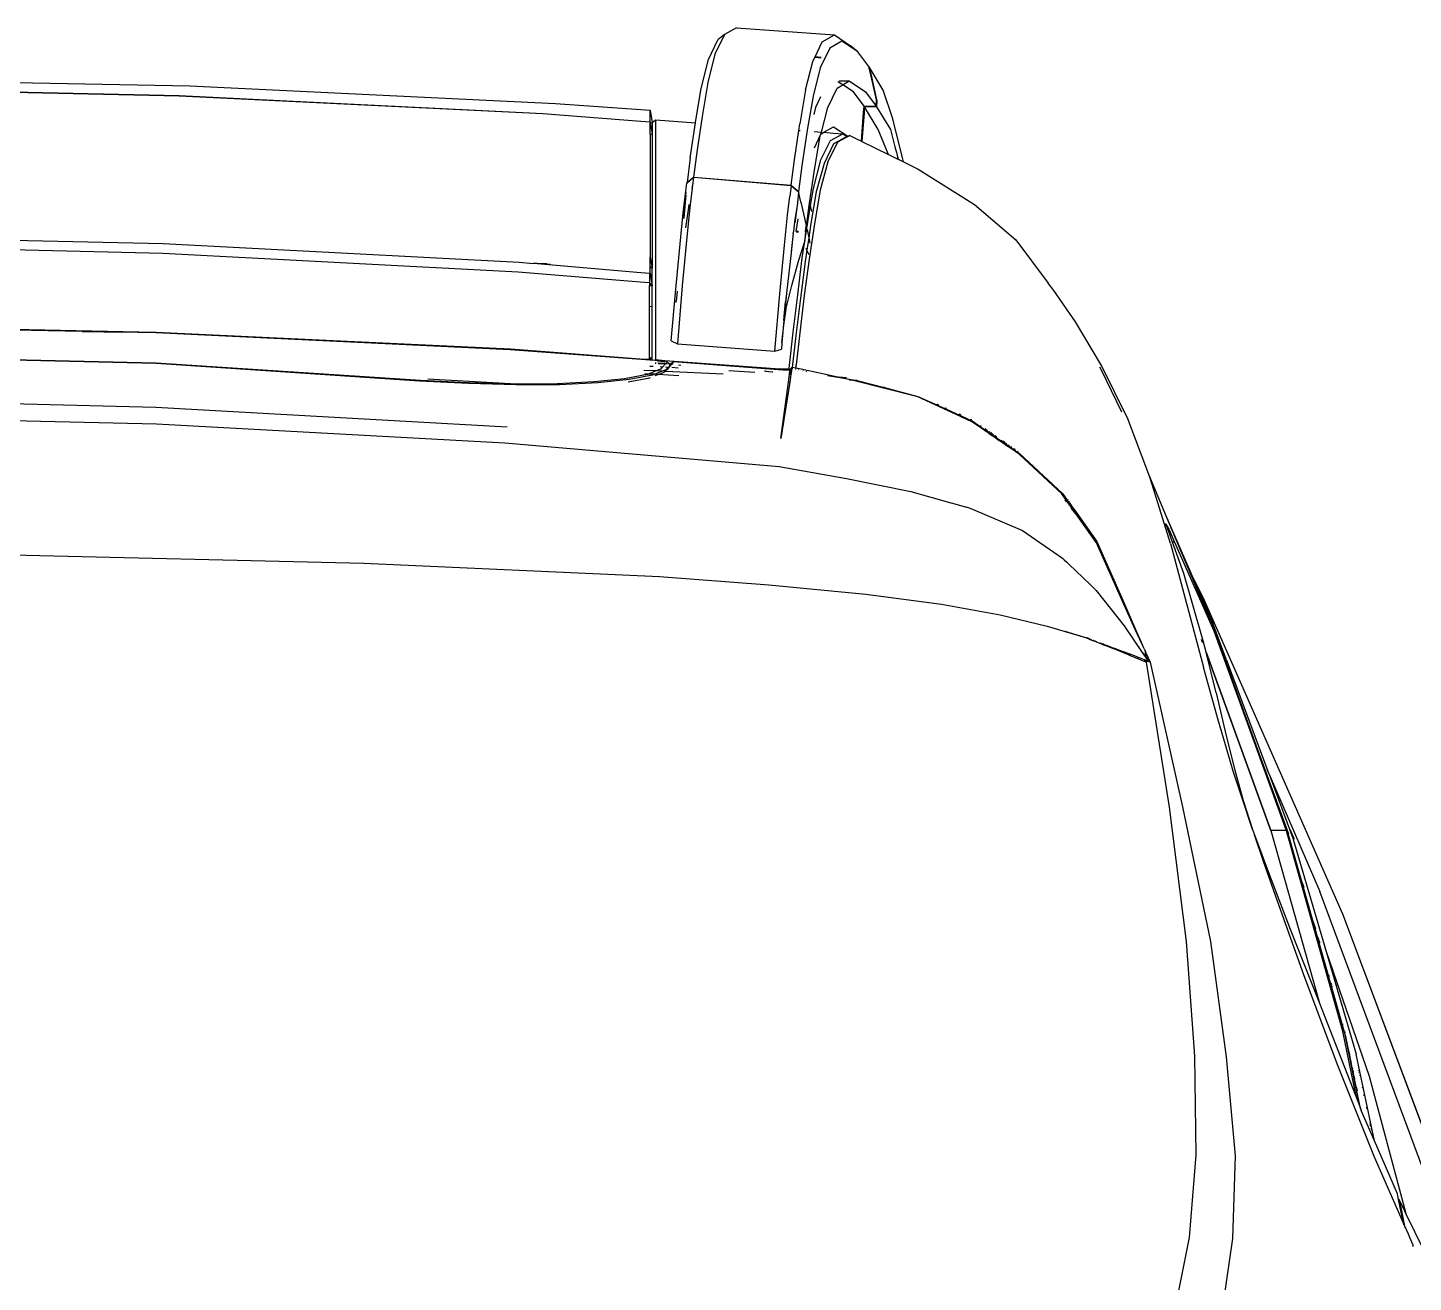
# Model space of a CAD drawing. Header units: metres. Extents: x 54.3 to 102.1, y 17 to 45.8.
# Drawn here: x 92.3331 to 92.7137, y 34.8426 to 35.1872 of the extents above; entities that cross this region are included whole.
import ezdxf

# ---------------------------------------------------------------- set-up
doc = ezdxf.new("R2010")
doc.units = ezdxf.units.M
doc.layers.add('Edges', color=7, linetype='Continuous')

# ---------------------------------------------------------------- blocks, each defined once
blk = doc.blocks.new('fr elevation')
for p, q in [((-2.39755, -1.2479), (-2.40016, -1.25328)), ((-2.39755, -1.2479), (-2.3994, -1.24942)), ((-2.39427, -1.24605), (-2.39755, -1.2479)), ((-2.39427, -1.24605), (-2.36736, -1.24799)), ((-2.37073, -1.24992), (-2.36736, -1.24799)), ((-2.36736, -1.24799), (-2.36291, -1.25101)), ((-2.40192, -1.2548), (-2.3994, -1.24942)), ((-2.37268, -1.25409), (-2.37073, -1.24992)), ((-2.36863, -1.25169), (-2.37123, -1.25707)), ((-2.36535, -1.24975), (-2.36863, -1.25169)), ((-2.3624, -1.2517), (-2.36535, -1.24975)), ((-2.36291, -1.25101), (-2.3624, -1.2517)), ((-2.36089, -1.2527), (-2.36291, -1.25101)), ((-2.36089, -1.2527), (-2.3624, -1.2517)), ((-2.40394, -1.2627), (-2.40192, -1.2548)), ((-2.40016, -1.25328), (-2.40209, -1.2611)), ((-2.37527, -1.26312), (-2.37325, -1.2553)), ((-2.37325, -1.2553), (-2.37272, -1.25417)), ((-2.37272, -1.25417), (-2.37268, -1.25409)), ((-2.37272, -1.25417), (-2.37104, -1.25428)), ((-2.37103, -1.25421), (-2.37268, -1.25409)), ((-2.35795, -1.25673), (-2.36089, -1.2527)), ((-2.67906, -1.25934), (-2.54436, -1.26203)), ((-2.37123, -1.25707), (-2.37317, -1.26489)), ((-2.35795, -1.25673), (-2.35786, -1.25682)), ((-2.35731, -1.25938), (-2.35795, -1.25673)), ((-2.35399, -1.26321), (-2.35786, -1.25682)), ((-2.35786, -1.25682), (-2.35722, -1.25955)), ((-2.35731, -1.25938), (-2.35722, -1.25955)), ((-2.35576, -1.2659), (-2.35731, -1.25938)), ((-2.35722, -1.25955), (-2.35576, -1.2659)), ((-2.68066, -1.26186), (-2.5473, -1.26472)), ((-2.5473, -1.26472), (-2.68066, -1.26194)), ((-2.54436, -1.26203), (-2.44396, -1.26682)), ((-2.40554, -1.27203), (-2.40394, -1.2627)), ((-2.40209, -1.2611), (-2.40369, -1.27044)), ((-2.37527, -1.26315), (-2.37687, -1.27246)), ((-2.37527, -1.26315), (-2.37527, -1.26312)), ((-2.36921, -1.268), (-2.36661, -1.26262)), ((-2.36661, -1.26262), (-2.36509, -1.26172)), ((-2.36509, -1.26172), (-2.36641, -1.26087)), ((-2.36608, -1.26068), (-2.36333, -1.26068)), ((-2.36509, -1.26172), (-2.36333, -1.26068)), ((-2.36215, -1.26363), (-2.36509, -1.26172)), ((-2.36333, -1.26068), (-2.35879, -1.26363)), ((-2.3513, -1.27111), (-2.35399, -1.26321)), ((-2.44749, -1.26968), (-2.5473, -1.26472)), ((-2.5473, -1.26472), (-2.44749, -1.2696)), ((-2.44396, -1.26682), (-2.4205, -1.2685)), ((-2.37317, -1.26489), (-2.37485, -1.27422)), ((-2.37115, -1.26506), (-2.37258, -1.268)), ((-2.35921, -1.26758), (-2.36215, -1.26363)), ((-2.35879, -1.26363), (-2.35585, -1.26758)), ((-2.35585, -1.26758), (-2.35576, -1.2659)), ((-2.35576, -1.2659), (-2.35568, -1.26607)), ((-2.35568, -1.26607), (-2.35576, -1.26775)), ((-2.44749, -1.2696), (-2.4205, -1.2717)), ((-2.4205, -1.27178), (-2.44749, -1.26968)), ((-2.4205, -1.2685), (-2.41798, -1.26867)), ((-2.41798, -1.26867), (-2.41739, -1.27212)), ((-2.41798, -1.27187), (-2.41798, -1.26867)), ((-2.40369, -1.27044), (-2.40512, -1.28027)), ((-2.37258, -1.268), (-2.37305, -1.26984)), ((-2.37095, -1.27473), (-2.36921, -1.268)), ((-2.35993, -1.27722), (-2.35938, -1.26926)), ((-2.35921, -1.26943), (-2.35982, -1.27727)), ((-2.35938, -1.26926), (-2.35921, -1.26758)), ((-2.35921, -1.26758), (-2.35585, -1.26758)), ((-2.35912, -1.26775), (-2.35921, -1.26943)), ((-2.35534, -1.27405), (-2.35912, -1.26775)), ((-2.35576, -1.26775), (-2.35912, -1.26775)), ((-2.35576, -1.26775), (-2.35198, -1.27405)), ((-2.4205, -1.2717), (-2.41798, -1.27187)), ((-2.41798, -1.27195), (-2.4205, -1.27178)), ((-2.41798, -1.27187), (-2.41798, -1.27195)), ((-2.41798, -1.27195), (-2.41798, -1.27213)), ((-2.41798, -1.27213), (-2.41739, -1.27212)), ((-2.41798, -1.27527), (-2.41798, -1.27213)), ((-2.41798, -1.27213), (-2.41739, -1.27523)), ((-2.41739, -1.27212), (-2.41647, -1.27136)), ((-2.41739, -1.27212), (-2.41739, -1.27523)), ((-2.41647, -1.27136), (-2.41395, -1.27153)), ((-2.41647, -1.27136), (-2.41647, -1.3372)), ((-2.41395, -1.27153), (-2.40553, -1.27216)), ((-2.40697, -1.28179), (-2.40553, -1.27216)), ((-2.40553, -1.27216), (-2.40554, -1.27203)), ((-2.3783, -1.28229), (-2.37713, -1.27427)), ((-2.37713, -1.27427), (-2.37687, -1.27246)), ((-2.37713, -1.27427), (-2.37677, -1.2743)), ((-2.37485, -1.27422), (-2.37628, -1.28397)), ((-2.37295, -1.27458), (-2.37095, -1.27473)), ((-2.37115, -1.27549), (-2.37095, -1.27473)), ((-2.37098, -1.27515), (-2.37031, -1.27478)), ((-2.37031, -1.27478), (-2.36762, -1.2733)), ((-2.37031, -1.27478), (-2.36762, -1.27498)), ((-2.36762, -1.2733), (-2.36368, -1.27585)), ((-2.35257, -1.2807), (-2.35534, -1.27405)), ((-2.35198, -1.27405), (-2.35073, -1.27876)), ((-2.34853, -1.28212), (-2.3513, -1.27111)), ((-2.41798, -1.27527), (-2.41739, -1.27531)), ((-2.41798, -1.27527), (-2.41798, -1.30904)), ((-2.41739, -1.27531), (-2.41739, -1.27523)), ((-2.41739, -1.27531), (-2.41739, -1.31206)), ((-2.37285, -1.279), (-2.37115, -1.27549)), ((-2.37283, -1.28507), (-2.37123, -1.27582)), ((-2.37123, -1.27582), (-2.37115, -1.27549)), ((-2.37115, -1.27549), (-2.37098, -1.27515)), ((-2.37106, -1.28238), (-2.36846, -1.277)), ((-2.36762, -1.27792), (-2.37022, -1.2833)), ((-2.36652, -1.2775), (-2.36913, -1.28288)), ((-2.36846, -1.277), (-2.36509, -1.27515)), ((-2.36762, -1.27498), (-2.36509, -1.27515)), ((-2.36425, -1.27607), (-2.36762, -1.27792)), ((-2.3641, -1.27617), (-2.36652, -1.2775)), ((-2.36509, -1.27515), (-2.36389, -1.27593)), ((-2.36425, -1.27607), (-2.36389, -1.27593)), ((-2.3641, -1.27617), (-2.36425, -1.27607)), ((-2.36379, -1.27599), (-2.3641, -1.27617)), ((-2.36389, -1.27593), (-2.36368, -1.27585)), ((-2.36389, -1.27593), (-2.36379, -1.27599)), ((-2.36361, -1.2759), (-2.36379, -1.27599)), ((-2.36368, -1.27585), (-2.36316, -1.27565)), ((-2.36368, -1.27585), (-2.36361, -1.2759)), ((-2.36316, -1.27565), (-2.36361, -1.2759)), ((-2.36316, -1.27565), (-2.36089, -1.27674)), ((-2.36089, -1.27674), (-2.35993, -1.27722)), ((-2.35993, -1.27722), (-2.35982, -1.27727)), ((-2.35982, -1.27727), (-2.35251, -1.28087)), ((-2.40697, -1.28179), (-2.40781, -1.2886)), ((-2.40512, -1.28027), (-2.40604, -1.28709)), ((-2.37922, -1.28927), (-2.3783, -1.28229)), ((-2.37308, -1.2902), (-2.37106, -1.28238)), ((-2.35251, -1.28087), (-2.35257, -1.2807)), ((-2.35251, -1.28087), (-2.34994, -1.28213)), ((-2.35073, -1.27876), (-2.3503, -1.28036)), ((-2.3503, -1.28036), (-2.35023, -1.2807)), ((-2.35023, -1.2807), (-2.34994, -1.28213)), ((-2.35023, -1.2807), (-2.34989, -1.28216)), ((-2.34994, -1.28213), (-2.34989, -1.28216)), ((-2.34989, -1.28216), (-2.34838, -1.2829)), ((-2.34838, -1.2829), (-2.34853, -1.28212)), ((-2.37628, -1.28397), (-2.3772, -1.29104)), ((-2.37426, -1.29491), (-2.37283, -1.28507)), ((-2.37022, -1.2833), (-2.37233, -1.29112)), ((-2.36913, -1.28288), (-2.37123, -1.29062)), ((-2.34838, -1.2829), (-2.34433, -1.2849)), ((-2.34433, -1.2849), (-2.32885, -1.29457)), ((-2.40823, -1.29171), (-2.40789, -1.28877)), ((-2.40782, -1.2887), (-2.40789, -1.28877)), ((-2.40604, -1.28717), (-2.40782, -1.2887)), ((-2.40782, -1.2887), (-2.40781, -1.2886)), ((-2.40781, -1.2886), (-2.40604, -1.28709)), ((-2.40625, -1.28865), (-2.40653, -1.29017)), ((-2.40625, -1.28865), (-2.40646, -1.29011)), ((-2.40604, -1.28717), (-2.40625, -1.28865)), ((-2.40604, -1.28709), (-2.40597, -1.28709)), ((-2.40599, -1.28717), (-2.40604, -1.28717)), ((-2.40597, -1.28709), (-2.40599, -1.28717)), ((-2.37922, -1.28944), (-2.40599, -1.28717)), ((-2.40597, -1.28709), (-2.37922, -1.28927)), ((-2.37922, -1.28944), (-2.37964, -1.2923)), ((-2.37922, -1.28927), (-2.3772, -1.29104)), ((-2.3772, -1.29121), (-2.37922, -1.28944)), ((-2.4089, -1.29692), (-2.40823, -1.29171)), ((-2.40815, -1.29195), (-2.40868, -1.29837)), ((-2.40868, -1.29837), (-2.40811, -1.29209)), ((-2.40811, -1.29147), (-2.40813, -1.29162)), ((-2.40806, -1.29156), (-2.40804, -1.29132)), ((-2.40646, -1.29011), (-2.40705, -1.29541)), ((-2.38023, -1.29751), (-2.37964, -1.2923)), ((-2.3772, -1.29121), (-2.37754, -1.29406)), ((-2.3772, -1.29104), (-2.3772, -1.29121)), ((-2.37712, -1.29142), (-2.3772, -1.29121)), ((-2.37712, -1.29142), (-2.37713, -1.29152)), ((-2.37656, -1.29388), (-2.37713, -1.29152)), ((-2.37657, -1.29396), (-2.37656, -1.29388)), ((-2.37233, -1.29112), (-2.37392, -1.30037)), ((-2.37389, -1.29488), (-2.37308, -1.2902)), ((-2.37123, -1.29062), (-2.37283, -1.29987)), ((-2.40974, -1.30542), (-2.4089, -1.29692)), ((-2.40747, -1.29541), (-2.40829, -1.30097)), ((-2.40705, -1.29541), (-2.40789, -1.30357)), ((-2.40732, -1.29457), (-2.40747, -1.29541)), ((-2.38107, -1.30575), (-2.38023, -1.29751)), ((-2.37762, -1.29491), (-2.3783, -1.29928)), ((-2.37762, -1.29491), (-2.37824, -1.29966)), ((-2.37753, -1.29427), (-2.37762, -1.29491)), ((-2.37754, -1.29406), (-2.37753, -1.29427)), ((-2.37657, -1.29396), (-2.3751, -1.30037)), ((-2.37518, -1.30205), (-2.37426, -1.29491)), ((-2.37468, -1.29945), (-2.37389, -1.29488)), ((-2.3736, -1.29649), (-2.37389, -1.29488)), ((-2.32885, -1.29457), (-2.3175, -1.30432)), ((-2.40866, -1.29852), (-2.40868, -1.29837)), ((-2.3783, -1.29928), (-2.37863, -1.30214)), ((-2.37789, -1.30205), (-2.37735, -1.29858)), ((-2.37619, -1.30928), (-2.37468, -1.29945)), ((-2.37529, -1.30205), (-2.37511, -1.30052)), ((-2.37511, -1.30052), (-2.37518, -1.30205)), ((-2.37511, -1.30052), (-2.3751, -1.30045)), ((-2.3751, -1.30037), (-2.3751, -1.30045)), ((-2.37481, -1.30147), (-2.37441, -1.30371)), ((-2.37392, -1.30037), (-2.37441, -1.30371)), ((-2.37283, -1.29987), (-2.37434, -1.30962)), ((-2.55184, -1.30802), (-2.68301, -1.30508)), ((-2.68293, -1.30239), (-2.55176, -1.30533)), ((-2.40789, -1.30357), (-2.40915, -1.31693)), ((-2.37897, -1.305), (-2.37925, -1.3075)), ((-2.37897, -1.305), (-2.37922, -1.30785)), ((-2.37865, -1.3026), (-2.37897, -1.305)), ((-2.37865, -1.3026), (-2.37863, -1.30214)), ((-2.37863, -1.30214), (-2.3786, -1.30214)), ((-2.37721, -1.30205), (-2.37789, -1.30205)), ((-2.37788, -1.30214), (-2.37721, -1.30214)), ((-2.3772, -1.31012), (-2.3756, -1.305)), ((-2.37527, -1.30214), (-2.3756, -1.305)), ((-2.3753, -1.30214), (-2.37527, -1.30214)), ((-2.37527, -1.30214), (-2.37529, -1.30205)), ((-2.37518, -1.30205), (-2.37529, -1.30205)), ((-2.37441, -1.30371), (-2.3749, -1.30713)), ((-2.37441, -1.30371), (-2.37414, -1.30521)), ((-2.3175, -1.30432), (-2.30867, -1.31618)), ((-2.45422, -1.31315), (-2.55184, -1.30802)), ((-2.55176, -1.30533), (-2.45397, -1.31046)), ((-2.41798, -1.30904), (-2.41739, -1.31206)), ((-2.41798, -1.3116), (-2.41798, -1.30904)), ((-2.411, -1.31887), (-2.40974, -1.30542)), ((-2.38233, -1.31912), (-2.38107, -1.30575)), ((-2.37922, -1.30785), (-2.38044, -1.3181)), ((-2.3749, -1.30713), (-2.37535, -1.31021)), ((-2.3749, -1.30713), (-2.37513, -1.30666)), ((-2.37429, -1.3084), (-2.3749, -1.30713)), ((-2.45397, -1.31046), (-2.45005, -1.31076)), ((-2.44903, -1.31083), (-2.45005, -1.31076)), ((-2.44639, -1.3109), (-2.44903, -1.31083)), ((-2.44903, -1.31083), (-2.4205, -1.31323)), ((-2.44639, -1.3109), (-2.44545, -1.31098)), ((-2.41798, -1.3116), (-2.41739, -1.31206)), ((-2.41798, -1.31203), (-2.41798, -1.3116)), ((-2.41739, -1.31206), (-2.41798, -1.31203)), ((-2.41798, -1.31349), (-2.41798, -1.31203)), ((-2.41739, -1.31693), (-2.41739, -1.31206)), ((-2.37905, -1.31685), (-2.3772, -1.31012)), ((-2.37745, -1.31937), (-2.37619, -1.30928)), ((-2.37535, -1.31021), (-2.3767, -1.3203)), ((-2.37434, -1.30962), (-2.37569, -1.31963)), ((-2.42067, -1.31593), (-2.45422, -1.31315)), ((-2.41815, -1.31609), (-2.42067, -1.31593)), ((-2.4205, -1.31323), (-2.41798, -1.31349)), ((-2.41815, -1.31368), (-2.41815, -1.31609)), ((-2.41815, -1.31609), (-2.41739, -1.31693)), ((-2.41815, -1.31609), (-2.41815, -1.31687)), ((-2.41798, -1.31349), (-2.41739, -1.31693)), ((-2.30867, -1.31618), (-2.30866, -1.3162)), ((-2.30708, -1.3182), (-2.30866, -1.3162)), ((-2.41815, -1.31687), (-2.41739, -1.31693)), ((-2.41815, -1.32265), (-2.41815, -1.31687)), ((-2.41739, -1.32272), (-2.41739, -1.31693)), ((-2.41218, -1.33207), (-2.411, -1.31887)), ((-2.41075, -1.3203), (-2.41091, -1.32153)), ((-2.41054, -1.31838), (-2.41075, -1.3203)), ((-2.40915, -1.31693), (-2.4105, -1.33283)), ((-2.38368, -1.33484), (-2.38233, -1.31912)), ((-2.38044, -1.3181), (-2.38115, -1.32534)), ((-2.38044, -1.3181), (-2.38082, -1.32131)), ((-2.38062, -1.32309), (-2.37905, -1.31685)), ((-2.37872, -1.32963), (-2.37745, -1.31937)), ((-2.3767, -1.3203), (-2.37796, -1.33056)), ((-2.37569, -1.31963), (-2.37687, -1.32988)), ((-2.30111, -1.32686), (-2.30708, -1.3182)), ((-2.41739, -1.32272), (-2.41815, -1.32265)), ((-2.41815, -1.33666), (-2.41815, -1.32265)), ((-2.41739, -1.32761), (-2.41739, -1.32272)), ((-2.38124, -1.32778), (-2.38065, -1.32332)), ((-2.38115, -1.32534), (-2.38082, -1.32131)), ((-2.38115, -1.32534), (-2.38065, -1.32332)), ((-2.38065, -1.32332), (-2.38062, -1.32309)), ((-2.68394, -1.32702), (-2.55837, -1.32957)), ((-2.57396, -1.32946), (-2.68394, -1.32719)), ((-2.41739, -1.33669), (-2.41739, -1.32761)), ((-2.38125, -1.32644), (-2.38176, -1.3326)), ((-2.38176, -1.3326), (-2.38124, -1.32778)), ((-2.38125, -1.32644), (-2.38115, -1.32534)), ((-2.29396, -1.3388), (-2.30111, -1.32686)), ((-2.57396, -1.32946), (-2.5621, -1.32963)), ((-2.55361, -1.32988), (-2.57396, -1.32946)), ((-2.5621, -1.32963), (-2.55837, -1.32957)), ((-2.55837, -1.32957), (-2.55361, -1.32963)), ((-2.55361, -1.32963), (-2.45632, -1.33426)), ((-2.45641, -1.33451), (-2.55361, -1.32988)), ((-2.37981, -1.33964), (-2.37872, -1.32963)), ((-2.37796, -1.33056), (-2.37892, -1.33939)), ((-2.37687, -1.32988), (-2.37789, -1.33861)), ((-2.68385, -1.3351), (-2.55369, -1.33812)), ((-2.55369, -1.33829), (-2.68385, -1.33526)), ((-2.418, -1.33731), (-2.45641, -1.33451)), ((-2.45632, -1.33426), (-2.42067, -1.33695)), ((-2.41218, -1.33207), (-2.4105, -1.33283)), ((-2.4105, -1.33283), (-2.38368, -1.33484)), ((-2.38368, -1.33484), (-2.38191, -1.33434)), ((-2.38176, -1.3326), (-2.38191, -1.33434)), ((-2.55369, -1.33812), (-2.48104, -1.34283)), ((-2.4813, -1.34308), (-2.55369, -1.33829)), ((-2.42067, -1.33695), (-2.41815, -1.33711)), ((-2.41815, -1.33666), (-2.41765, -1.33733)), ((-2.41815, -1.33711), (-2.41815, -1.33666)), ((-2.41815, -1.33666), (-2.41739, -1.33669)), ((-2.41815, -1.33711), (-2.418, -1.33731)), ((-2.4171, -1.33912), (-2.41806, -1.33908)), ((-2.41765, -1.33733), (-2.418, -1.33731)), ((-2.41739, -1.33735), (-2.41765, -1.33733)), ((-2.41739, -1.33735), (-2.41739, -1.33669)), ((-2.41667, -1.3374), (-2.41739, -1.33735)), ((-2.41647, -1.3372), (-2.41667, -1.3374)), ((-2.41588, -1.33745), (-2.41667, -1.3374)), ((-2.41661, -1.33818), (-2.41657, -1.33816)), ((-2.4163, -1.33818), (-2.41657, -1.33816)), ((-2.41657, -1.33816), (-2.41632, -1.3382)), ((-2.41647, -1.3372), (-2.41395, -1.33745)), ((-2.41403, -1.33787), (-2.41596, -1.33777)), ((-2.41336, -1.3377), (-2.41588, -1.33745)), ((-2.41403, -1.33838), (-2.41574, -1.33823)), ((-2.41572, -1.33825), (-2.41403, -1.33838)), ((-2.41454, -1.33926), (-2.41522, -1.33922)), ((-2.41495, -1.33972), (-2.41454, -1.33926)), ((-2.41454, -1.33926), (-2.41376, -1.3384)), ((-2.41398, -1.33787), (-2.41403, -1.33787)), ((-2.41403, -1.33787), (-2.41399, -1.3379)), ((-2.41374, -1.33837), (-2.41403, -1.33838)), ((-2.41403, -1.33838), (-2.41376, -1.3384)), ((-2.41395, -1.33745), (-2.38233, -1.33972)), ((-2.413, -1.33935), (-2.41377, -1.3393)), ((-2.41376, -1.3384), (-2.41374, -1.33837)), ((-2.41374, -1.33837), (-2.41344, -1.33804)), ((-2.41356, -1.34), (-2.413, -1.33935)), ((-2.4126, -1.33846), (-2.41353, -1.33839)), ((-2.41344, -1.33804), (-2.41336, -1.3377)), ((-2.41336, -1.3377), (-2.4126, -1.33846)), ((-2.41282, -1.33936), (-2.41327, -1.33989)), ((-2.413, -1.33935), (-2.4126, -1.33888)), ((-2.41282, -1.33936), (-2.413, -1.33935)), ((-2.4121, -1.33851), (-2.41282, -1.33936)), ((-2.4126, -1.33846), (-2.41168, -1.33779)), ((-2.4126, -1.33888), (-2.4126, -1.33846)), ((-2.4121, -1.33851), (-2.4126, -1.33846)), ((-2.41176, -1.33812), (-2.4121, -1.33851)), ((-2.41024, -1.33951), (-2.41205, -1.3394)), ((-2.41168, -1.33779), (-2.41176, -1.33812)), ((-2.40915, -1.33796), (-2.41168, -1.33779)), ((-2.41015, -1.33865), (-2.40957, -1.3387)), ((-2.38149, -1.34006), (-2.40915, -1.33796)), ((-2.37964, -1.34014), (-2.37897, -1.33938)), ((-2.37897, -1.33938), (-2.37905, -1.33972)), ((-2.37899, -1.33973), (-2.37897, -1.33938)), ((-2.37892, -1.33939), (-2.37897, -1.33938)), ((-2.37892, -1.33939), (-2.37896, -1.33974)), ((-2.378, -1.33955), (-2.37892, -1.33939)), ((-2.37795, -1.33912), (-2.37804, -1.33907)), ((-2.37798, -1.33933), (-2.37804, -1.33929)), ((-2.378, -1.33955), (-2.37804, -1.33989)), ((-2.37803, -1.33852), (-2.37789, -1.33861)), ((-2.37793, -1.33896), (-2.37803, -1.33896)), ((-2.37803, -1.33899), (-2.37794, -1.33899)), ((-2.37798, -1.33933), (-2.378, -1.33955)), ((-2.37653, -1.33981), (-2.378, -1.33955)), ((-2.37795, -1.33912), (-2.37798, -1.33933)), ((-2.37794, -1.33899), (-2.37795, -1.33912)), ((-2.37793, -1.33896), (-2.37794, -1.33899)), ((-2.37789, -1.33861), (-2.37793, -1.33896)), ((-2.29404, -1.34006), (-2.29449, -1.3393)), ((-2.28681, -1.35343), (-2.29396, -1.3388)), ((-2.46784, -1.34376), (-2.4813, -1.34308)), ((-2.48104, -1.34283), (-2.46784, -1.3435)), ((-2.45631, -1.34381), (-2.47901, -1.34254)), ((-2.44354, -1.34376), (-2.43337, -1.34325)), ((-2.43337, -1.34325), (-2.42504, -1.34241)), ((-2.4237, -1.34266), (-2.43236, -1.34359)), ((-2.42504, -1.34241), (-2.41882, -1.34123)), ((-2.42401, -1.34333), (-2.41807, -1.34216)), ((-2.41731, -1.34149), (-2.4237, -1.34266)), ((-2.41969, -1.34008), (-2.41714, -1.34018)), ((-2.41864, -1.34117), (-2.41947, -1.34113)), ((-2.41882, -1.34123), (-2.41864, -1.34117)), ((-2.41864, -1.34117), (-2.41623, -1.34022)), ((-2.41672, -1.34123), (-2.41864, -1.34117)), ((-2.41807, -1.34216), (-2.41794, -1.34211)), ((-2.41672, -1.34123), (-2.41731, -1.34149)), ((-2.41714, -1.34018), (-2.41623, -1.34022)), ((-2.41668, -1.34124), (-2.41672, -1.34123)), ((-2.41442, -1.34031), (-2.41668, -1.34124)), ((-2.41579, -1.34129), (-2.41668, -1.34124)), ((-2.41658, -1.34159), (-2.41579, -1.34129)), ((-2.41623, -1.34022), (-2.41495, -1.33972)), ((-2.41623, -1.34022), (-2.41442, -1.34031)), ((-2.41579, -1.34129), (-2.41411, -1.34065)), ((-2.41013, -1.34162), (-2.41579, -1.34129)), ((-2.41356, -1.34), (-2.41442, -1.34031)), ((-2.41411, -1.34065), (-2.41385, -1.34033)), ((-2.41377, -1.34034), (-2.41411, -1.34065)), ((-2.41403, -1.34032), (-2.41385, -1.34033)), ((-2.41385, -1.34033), (-2.41356, -1.34)), ((-2.41385, -1.34033), (-2.41377, -1.34034)), ((-2.41327, -1.33989), (-2.41377, -1.34034)), ((-2.41377, -1.34034), (-2.39792, -1.34109)), ((-2.41327, -1.33989), (-2.41356, -1.34)), ((-2.38925, -1.34072), (-2.3964, -1.34031)), ((-2.38631, -1.34037), (-2.38658, -1.34037)), ((-2.38631, -1.34037), (-2.38448, -1.34052)), ((-2.38448, -1.34052), (-2.3843, -1.34051)), ((-2.38233, -1.33972), (-2.37989, -1.33997)), ((-2.37986, -1.33986), (-2.38233, -1.33972)), ((-2.38208, -1.35889), (-2.38001, -1.34336)), ((-2.37974, -1.34014), (-2.38149, -1.34006)), ((-2.38001, -1.34336), (-2.37983, -1.34196)), ((-2.37963, -1.34338), (-2.38001, -1.34336)), ((-2.37989, -1.33997), (-2.37986, -1.33986)), ((-2.37989, -1.33997), (-2.37974, -1.34014)), ((-2.37986, -1.33986), (-2.37981, -1.33964)), ((-2.37961, -1.33988), (-2.37986, -1.33986)), ((-2.37983, -1.34196), (-2.37973, -1.34127)), ((-2.37983, -1.34196), (-2.37941, -1.34198)), ((-2.37964, -1.34014), (-2.37974, -1.34014)), ((-2.37974, -1.34014), (-2.37964, -1.34025)), ((-2.37973, -1.34127), (-2.37968, -1.34085)), ((-2.3793, -1.3413), (-2.37973, -1.34127)), ((-2.37968, -1.34085), (-2.37964, -1.34056)), ((-2.37968, -1.34085), (-2.37924, -1.34088)), ((-2.37964, -1.34014), (-2.37921, -1.34072)), ((-2.37964, -1.34025), (-2.37964, -1.34014)), ((-2.37964, -1.34056), (-2.37964, -1.34025)), ((-2.37964, -1.34025), (-2.37921, -1.34072)), ((-2.37941, -1.34198), (-2.37963, -1.34338)), ((-2.3793, -1.3413), (-2.37941, -1.34198)), ((-2.37924, -1.34088), (-2.3793, -1.3413)), ((-2.37921, -1.34072), (-2.37924, -1.34088)), ((-2.37905, -1.33972), (-2.37921, -1.34072)), ((-2.37728, -1.34002), (-2.37731, -1.34001)), ((-2.37723, -1.34002), (-2.37728, -1.34002)), ((-2.37723, -1.34002), (-2.3772, -1.34002)), ((-2.37657, -1.34013), (-2.37661, -1.34011)), ((-2.3664, -1.34204), (-2.37653, -1.33981)), ((-2.37591, -1.34026), (-2.37601, -1.34021)), ((-2.37517, -1.34034), (-2.37501, -1.34044)), ((-2.36927, -1.34157), (-2.3664, -1.34204)), ((-2.3664, -1.34204), (-2.36704, -1.34201)), ((-2.36624, -1.34205), (-2.3664, -1.34204)), ((-2.36407, -1.34218), (-2.36624, -1.34205)), ((-2.36624, -1.34205), (-2.36591, -1.34213)), ((-2.36591, -1.34213), (-2.3617, -1.34282)), ((-2.363, -1.34276), (-2.36591, -1.34213)), ((-2.36328, -1.34275), (-2.363, -1.34276)), ((-2.363, -1.34276), (-2.3617, -1.34282)), ((-2.36114, -1.34317), (-2.363, -1.34276)), ((-2.3617, -1.34282), (-2.36114, -1.34285)), ((-2.3617, -1.34282), (-2.36114, -1.34292)), ((-2.36114, -1.34292), (-2.35357, -1.3449)), ((-2.35465, -1.34483), (-2.36114, -1.34317)), ((-2.2884, -1.35162), (-2.29404, -1.34006)), ((-2.68377, -1.34704), (-2.55378, -1.35023)), ((-2.46784, -1.3435), (-2.45631, -1.34381)), ((-2.45481, -1.34409), (-2.46784, -1.34376)), ((-2.45631, -1.34381), (-2.45515, -1.34384)), ((-2.45515, -1.34384), (-2.44354, -1.34376)), ((-2.45127, -1.34409), (-2.45515, -1.34384)), ((-2.45127, -1.34409), (-2.45481, -1.34409)), ((-2.44287, -1.34409), (-2.45127, -1.34409)), ((-2.43236, -1.34359), (-2.44287, -1.34409)), ((-2.37963, -1.34338), (-2.38208, -1.35889)), ((-2.35357, -1.3449), (-2.35465, -1.34483)), ((-2.34441, -1.34746), (-2.35465, -1.34483)), ((-2.35357, -1.3449), (-2.34441, -1.34729)), ((-2.55378, -1.35023), (-2.45725, -1.3557)), ((-2.34441, -1.34729), (-2.33907, -1.3497)), ((-2.33254, -1.35292), (-2.34441, -1.34746)), ((-2.33921, -1.3493), (-2.33907, -1.3497)), ((-2.33911, -1.34935), (-2.33897, -1.34975)), ((-2.33907, -1.3497), (-2.33897, -1.34975)), ((-2.33897, -1.34975), (-2.33874, -1.34985)), ((-2.33874, -1.34985), (-2.33885, -1.34947)), ((-2.33864, -1.3499), (-2.33875, -1.34951)), ((-2.33874, -1.34985), (-2.33864, -1.3499)), ((-2.33864, -1.3499), (-2.33688, -1.35069)), ((-2.33699, -1.35031), (-2.33688, -1.35069)), ((-2.33688, -1.35069), (-2.33673, -1.35076)), ((-2.33684, -1.35038), (-2.33676, -1.35065)), ((-2.33676, -1.35065), (-2.33673, -1.35076)), ((-2.33673, -1.35076), (-2.33279, -1.35254)), ((-2.6836, -1.35191), (-2.55352, -1.35486)), ((-2.33279, -1.35254), (-2.33306, -1.35208)), ((-2.33281, -1.3522), (-2.33286, -1.35217)), ((-2.33254, -1.35265), (-2.33281, -1.3522)), ((-2.33268, -1.35259), (-2.33281, -1.3522)), ((-2.33279, -1.35254), (-2.33268, -1.35259)), ((-2.33268, -1.35259), (-2.33254, -1.35265)), ((-2.33258, -1.35283), (-2.33263, -1.35281)), ((-2.33254, -1.35292), (-2.33258, -1.35283)), ((-2.33254, -1.35265), (-2.32962, -1.35397)), ((-2.33249, -1.35303), (-2.33254, -1.35292)), ((-2.33232, -1.35302), (-2.33254, -1.35292)), ((-2.33232, -1.35302), (-2.33239, -1.3529)), ((-2.33226, -1.35313), (-2.33232, -1.35302)), ((-2.32961, -1.35427), (-2.33232, -1.35302)), ((-2.32962, -1.35397), (-2.3298, -1.35356)), ((-2.32945, -1.35438), (-2.32962, -1.35397)), ((-2.32962, -1.35397), (-2.32953, -1.35402)), ((-2.32945, -1.35438), (-2.32961, -1.35427)), ((-2.32953, -1.35402), (-2.32702, -1.35575)), ((-2.32689, -1.35614), (-2.32945, -1.35438)), ((-2.28099, -1.36879), (-2.28681, -1.35343)), ((-2.55352, -1.35486), (-2.45784, -1.36007)), ((-2.32702, -1.35575), (-2.32716, -1.35531)), ((-2.32689, -1.35614), (-2.32702, -1.35575)), ((-2.32702, -1.35575), (-2.3257, -1.35665)), ((-2.32563, -1.357), (-2.32689, -1.35614)), ((-2.32589, -1.35619), (-2.32598, -1.35613)), ((-2.32589, -1.35619), (-2.32587, -1.35624)), ((-2.32587, -1.35624), (-2.3257, -1.35665)), ((-2.32587, -1.35624), (-2.32491, -1.3572)), ((-2.3257, -1.35665), (-2.32554, -1.35706)), ((-2.32563, -1.357), (-2.3257, -1.35665)), ((-2.3257, -1.35665), (-2.32491, -1.3572)), ((-2.32554, -1.35706), (-2.32563, -1.357)), ((-2.32508, -1.35738), (-2.32554, -1.35706)), ((-2.32473, -1.35738), (-2.32508, -1.35738)), ((-2.32485, -1.35753), (-2.32508, -1.35738)), ((-2.32491, -1.3572), (-2.32473, -1.35738)), ((-2.32491, -1.3572), (-2.32465, -1.35738)), ((-2.32473, -1.35738), (-2.32485, -1.35753)), ((-2.32482, -1.35755), (-2.32485, -1.35753)), ((-2.3247, -1.35743), (-2.32482, -1.35755)), ((-2.32482, -1.35755), (-2.32465, -1.35755)), ((-2.32454, -1.35774), (-2.32482, -1.35755)), ((-2.32457, -1.35738), (-2.32474, -1.35698)), ((-2.3247, -1.35743), (-2.32473, -1.35738)), ((-2.32465, -1.35738), (-2.3247, -1.35743)), ((-2.32465, -1.35755), (-2.3247, -1.35743)), ((-2.32459, -1.35742), (-2.32465, -1.35738)), ((-2.32465, -1.35755), (-2.32461, -1.35746)), ((-2.32465, -1.35755), (-2.32454, -1.35774)), ((-2.32457, -1.35755), (-2.32465, -1.35755)), ((-2.32461, -1.35746), (-2.32459, -1.35742)), ((-2.32457, -1.35755), (-2.32461, -1.35746)), ((-2.32459, -1.35742), (-2.32457, -1.35738)), ((-2.32459, -1.35742), (-2.32448, -1.3575)), ((-2.32443, -1.35782), (-2.32457, -1.35755)), ((-2.32448, -1.35755), (-2.32457, -1.35755)), ((-2.32454, -1.35774), (-2.32443, -1.35782)), ((-2.32448, -1.3575), (-2.32448, -1.35755)), ((-2.32441, -1.35755), (-2.32448, -1.35755)), ((-2.32448, -1.35755), (-2.3243, -1.35791)), ((-2.3243, -1.35791), (-2.32443, -1.35782)), ((-2.32416, -1.35755), (-2.32441, -1.35755)), ((-2.3243, -1.35791), (-2.32441, -1.35755)), ((-2.32441, -1.35755), (-2.32408, -1.35778)), ((-2.32437, -1.35724), (-2.32424, -1.35733)), ((-2.3243, -1.35791), (-2.32394, -1.35816)), ((-2.32422, -1.35739), (-2.32424, -1.35733)), ((-2.32416, -1.35755), (-2.32422, -1.35739)), ((-2.32422, -1.35739), (-2.32406, -1.35755)), ((-2.32408, -1.35778), (-2.32416, -1.35755)), ((-2.32406, -1.35755), (-2.32416, -1.35755)), ((-2.32394, -1.35816), (-2.32408, -1.35778)), ((-2.32408, -1.35778), (-2.32328, -1.35833)), ((-2.32392, -1.35755), (-2.32406, -1.35755)), ((-2.32406, -1.35755), (-2.32328, -1.35833)), ((-2.32283, -1.35892), (-2.32394, -1.35816)), ((-2.32328, -1.35833), (-2.32296, -1.35865)), ((-2.32328, -1.35833), (-2.32303, -1.3585)), ((-2.32326, -1.358), (-2.32303, -1.3585)), ((-2.32303, -1.3585), (-2.32296, -1.35865)), ((-2.32303, -1.3585), (-2.32263, -1.35878)), ((-2.32263, -1.35878), (-2.32289, -1.35826)), ((-2.45784, -1.36007), (-2.38258, -1.36654)), ((-2.32296, -1.35865), (-2.32288, -1.35881)), ((-2.32296, -1.35865), (-2.3228, -1.35881)), ((-2.32288, -1.35881), (-2.32283, -1.35892)), ((-2.32276, -1.35897), (-2.32283, -1.35892)), ((-2.32276, -1.35897), (-2.3228, -1.35881)), ((-2.32276, -1.35897), (-2.3225, -1.35914)), ((-2.32246, -1.35914), (-2.32263, -1.35878)), ((-2.32263, -1.35878), (-2.32173, -1.3594)), ((-2.32246, -1.35914), (-2.3225, -1.35914)), ((-2.32242, -1.3592), (-2.32246, -1.35914)), ((-2.32246, -1.35914), (-2.32245, -1.35918)), ((-2.32242, -1.3592), (-2.32213, -1.3594)), ((-2.32213, -1.3594), (-2.32173, -1.3594)), ((-2.32051, -1.36051), (-2.32213, -1.3594)), ((-2.32173, -1.3594), (-2.32124, -1.3594)), ((-2.32173, -1.3594), (-2.32079, -1.36004)), ((-2.32115, -1.35946), (-2.32079, -1.36004)), ((-2.32079, -1.36004), (-2.32051, -1.36051)), ((-2.32079, -1.36004), (-2.32053, -1.36023)), ((-2.32077, -1.35972), (-2.32069, -1.35978)), ((-2.32069, -1.35978), (-2.32053, -1.36016)), ((-2.32053, -1.36016), (-2.32053, -1.36023)), ((-2.32053, -1.36023), (-2.32049, -1.36025)), ((-2.32033, -1.36063), (-2.32051, -1.36051)), ((-2.32049, -1.36025), (-2.32033, -1.36063)), ((-2.32049, -1.36025), (-2.32004, -1.36056)), ((-2.32033, -1.36063), (-2.31984, -1.36097)), ((-2.32029, -1.36005), (-2.32004, -1.36056)), ((-2.32004, -1.36056), (-2.31984, -1.36097)), ((-2.32004, -1.36056), (-2.31931, -1.36107)), ((-2.31915, -1.36144), (-2.31984, -1.36097)), ((-2.31931, -1.36107), (-2.31951, -1.36059)), ((-2.31915, -1.36144), (-2.31931, -1.36107)), ((-2.31931, -1.36107), (-2.31862, -1.36154)), ((-2.31845, -1.36192), (-2.31915, -1.36144)), ((-2.31862, -1.36154), (-2.31884, -1.36105)), ((-2.31845, -1.36192), (-2.31862, -1.36154)), ((-2.31862, -1.36154), (-2.31776, -1.36214)), ((-2.31756, -1.36253), (-2.31845, -1.36192)), ((-2.31776, -1.36214), (-2.31803, -1.36161)), ((-2.31791, -1.3617), (-2.31766, -1.36221)), ((-2.31756, -1.36253), (-2.31776, -1.36214)), ((-2.31776, -1.36214), (-2.31766, -1.36221)), ((-2.31766, -1.36221), (-2.31746, -1.3626)), ((-2.31766, -1.36221), (-2.31682, -1.36279)), ((-2.31682, -1.36279), (-2.31704, -1.3623)), ((-2.31746, -1.3626), (-2.31756, -1.36253)), ((-2.31665, -1.36316), (-2.31746, -1.3626)), ((-2.31665, -1.36316), (-2.31682, -1.36279)), ((-2.31682, -1.36279), (-2.31649, -1.36301)), ((-2.31649, -1.36326), (-2.31665, -1.36316)), ((-2.31649, -1.36301), (-2.30472, -1.37394)), ((-2.3049, -1.37408), (-2.31649, -1.36326)), ((-2.38258, -1.36654), (-2.36408, -1.36982)), ((-2.36408, -1.36982), (-2.34634, -1.37344)), ((-2.27629, -1.37996), (-2.28099, -1.36879)), ((-2.28051, -1.37007), (-2.28099, -1.36879)), ((-2.34634, -1.37344), (-2.33541, -1.37651)), ((-2.27504, -1.38773), (-2.28051, -1.37007)), ((-2.33541, -1.37651), (-2.33532, -1.37653)), ((-2.33532, -1.37653), (-2.33109, -1.37772)), ((-2.30484, -1.37419), (-2.3049, -1.37408)), ((-2.30472, -1.3743), (-2.30486, -1.37405)), ((-2.30472, -1.37439), (-2.30484, -1.37419)), ((-2.30472, -1.3743), (-2.30484, -1.37419)), ((-2.30472, -1.37394), (-2.30294, -1.37645)), ((-2.30276, -1.37705), (-2.30472, -1.3743)), ((-2.30384, -1.37597), (-2.30397, -1.37572)), ((-2.30359, -1.37633), (-2.30376, -1.37602)), ((-2.30325, -1.37566), (-2.30319, -1.37581)), ((-2.303, -1.37705), (-2.30308, -1.37705)), ((-2.30294, -1.37645), (-2.30269, -1.37705)), ((-2.30294, -1.37645), (-2.3026, -1.37692)), ((-2.30281, -1.37635), (-2.30288, -1.37617)), ((-2.30269, -1.37705), (-2.30276, -1.37705)), ((-2.30261, -1.37727), (-2.30276, -1.37705)), ((-2.30269, -1.37705), (-2.30261, -1.37727)), ((-2.3025, -1.37705), (-2.30269, -1.37705)), ((-2.30266, -1.37647), (-2.30259, -1.37668)), ((-2.3023, -1.3777), (-2.30261, -1.37727)), ((-2.3025, -1.37705), (-2.3026, -1.37692)), ((-2.3023, -1.3777), (-2.3025, -1.37705)), ((-2.3025, -1.37705), (-2.30237, -1.37724)), ((-2.30237, -1.37724), (-2.30206, -1.37804)), ((-2.30237, -1.37724), (-2.30082, -1.37941)), ((-2.30225, -1.37705), (-2.30232, -1.37705)), ((-2.33109, -1.37772), (-2.33103, -1.37774)), ((-2.33103, -1.37774), (-2.331, -1.37774)), ((-2.331, -1.37774), (-2.33094, -1.37776)), ((-2.33094, -1.37776), (-2.32986, -1.37806)), ((-2.32986, -1.37806), (-2.31574, -1.38412)), ((-2.30232, -1.37799), (-2.30218, -1.37834)), ((-2.30206, -1.37804), (-2.3023, -1.3777)), ((-2.3011, -1.37941), (-2.30206, -1.37804)), ((-2.30192, -1.37872), (-2.30206, -1.37835)), ((-2.30182, -1.37868), (-2.30166, -1.37909)), ((-2.30144, -1.37941), (-2.30128, -1.37941)), ((-2.3011, -1.37941), (-2.30082, -1.37941)), ((-2.29539, -1.38748), (-2.3011, -1.37941)), ((-2.30082, -1.37941), (-2.29531, -1.38714)), ((-2.30069, -1.37941), (-2.30056, -1.37941)), ((-2.26319, -1.41111), (-2.27629, -1.37996)), ((-2.26865, -1.39757), (-2.27629, -1.37996)), ((-2.31574, -1.38412), (-2.30472, -1.39168)), ((-2.2763, -1.38235), (-2.27655, -1.38235)), ((-2.2763, -1.38235), (-2.27546, -1.38395)), ((-2.27573, -1.38395), (-2.2763, -1.38235)), ((-2.27573, -1.38395), (-2.27595, -1.38395)), ((-2.27546, -1.38395), (-2.27573, -1.38395)), ((-2.27452, -1.38731), (-2.27573, -1.38395)), ((-2.27546, -1.38395), (-2.27395, -1.38731)), ((-2.28833, -1.40337), (-2.29539, -1.38748)), ((-2.29531, -1.38714), (-2.28816, -1.40329)), ((-2.27504, -1.38773), (-2.26596, -1.4217)), ((-2.27452, -1.38731), (-2.2747, -1.38731)), ((-2.27395, -1.38731), (-2.27452, -1.38731)), ((-2.27143, -1.39589), (-2.27452, -1.38731)), ((-2.27395, -1.38731), (-2.26319, -1.4117)), ((-2.59783, -1.39068), (-2.4966, -1.39311)), ((-2.30472, -1.39168), (-2.30425, -1.39214)), ((-2.30425, -1.39214), (-2.30355, -1.39281)), ((-2.30355, -1.39281), (-2.30336, -1.393)), ((-2.4966, -1.39311), (-2.41538, -1.39673)), ((-2.30336, -1.393), (-2.30055, -1.3957)), ((-2.30055, -1.3957), (-2.29951, -1.39671)), ((-2.26604, -1.41439), (-2.27143, -1.39589)), ((-2.41538, -1.39673), (-2.38536, -1.39908)), ((-2.38536, -1.39908), (-2.3587, -1.40161)), ((-2.29951, -1.39671), (-2.29658, -1.39953)), ((-2.29658, -1.39953), (-2.29547, -1.4006)), ((-2.26617, -1.40245), (-2.26865, -1.39757)), ((-2.26865, -1.39757), (-2.26613, -1.40245)), ((-2.26865, -1.39757), (-2.26668, -1.40213)), ((-2.3587, -1.40161), (-2.33794, -1.40438)), ((-2.29547, -1.4006), (-2.28774, -1.41035)), ((-2.28471, -1.41127), (-2.28833, -1.40337)), ((-2.28816, -1.40329), (-2.28464, -1.41128)), ((-2.26668, -1.40213), (-2.26651, -1.40245)), ((-2.26651, -1.40245), (-2.26344, -1.40959)), ((-2.26613, -1.40245), (-2.22779, -1.48939)), ((-2.33794, -1.40438), (-2.32188, -1.40732)), ((-2.32188, -1.40732), (-2.30893, -1.41043)), ((-2.30893, -1.41043), (-2.30397, -1.41188)), ((-2.29858, -1.41355), (-2.30397, -1.41188)), ((-2.30397, -1.41188), (-2.2984, -1.4135)), ((-2.28774, -1.41035), (-2.28261, -1.41792)), ((-2.28287, -1.41541), (-2.28471, -1.41127)), ((-2.28464, -1.41128), (-2.28271, -1.41564)), ((-2.25978, -1.41945), (-2.26344, -1.40959)), ((-2.26319, -1.41111), (-2.25232, -1.44101)), ((-2.26319, -1.4117), (-2.24326, -1.46652)), ((-2.29835, -1.41364), (-2.29858, -1.41355)), ((-2.2984, -1.4135), (-2.29835, -1.41364)), ((-2.2984, -1.4135), (-2.29825, -1.41355)), ((-2.29743, -1.41399), (-2.29835, -1.41364)), ((-2.29825, -1.41355), (-2.29801, -1.4136)), ((-2.29751, -1.41379), (-2.29801, -1.4136)), ((-2.29749, -1.41383), (-2.29751, -1.41379)), ((-2.29743, -1.41399), (-2.29749, -1.41383)), ((-2.29743, -1.41386), (-2.29749, -1.41383)), ((-2.29744, -1.41381), (-2.29743, -1.41386)), ((-2.29743, -1.41386), (-2.29734, -1.41402)), ((-2.29676, -1.41411), (-2.29743, -1.41386)), ((-2.29743, -1.41399), (-2.29734, -1.41402)), ((-2.29637, -1.41439), (-2.29734, -1.41402)), ((-2.29637, -1.41439), (-2.29642, -1.41423)), ((-2.29642, -1.41423), (-2.29635, -1.41426)), ((-2.2963, -1.41442), (-2.29637, -1.41439)), ((-2.29635, -1.41426), (-2.29631, -1.41425)), ((-2.2963, -1.41442), (-2.29635, -1.41426)), ((-2.29631, -1.41425), (-2.29629, -1.41428)), ((-2.29624, -1.41444), (-2.2963, -1.41442)), ((-2.29629, -1.41428), (-2.29624, -1.41444)), ((-2.29629, -1.41428), (-2.29601, -1.41439)), ((-2.29595, -1.41455), (-2.29624, -1.41444)), ((-2.29601, -1.41439), (-2.29595, -1.41455)), ((-2.29601, -1.41439), (-2.29581, -1.41447)), ((-2.29601, -1.41439), (-2.29582, -1.41443)), ((-2.29575, -1.41463), (-2.29595, -1.41455)), ((-2.29581, -1.41447), (-2.29582, -1.41443)), ((-2.29582, -1.41443), (-2.2958, -1.41449)), ((-2.2958, -1.41449), (-2.29581, -1.41447)), ((-2.29581, -1.41447), (-2.29537, -1.41463)), ((-2.29575, -1.41463), (-2.2958, -1.41449)), ((-2.2958, -1.41449), (-2.29572, -1.41464)), ((-2.2958, -1.41449), (-2.29537, -1.41463)), ((-2.29572, -1.41464), (-2.29575, -1.41463)), ((-2.29529, -1.4148), (-2.29572, -1.41464)), ((-2.29535, -1.41467), (-2.29537, -1.41463)), ((-2.29529, -1.4148), (-2.29535, -1.41467)), ((-2.29444, -1.41512), (-2.29529, -1.4148)), ((-2.2945, -1.41496), (-2.29443, -1.41499)), ((-2.29444, -1.41512), (-2.2945, -1.41496)), ((-2.29437, -1.41515), (-2.29444, -1.41512)), ((-2.29443, -1.41499), (-2.29412, -1.4151)), ((-2.29443, -1.41499), (-2.29437, -1.41515)), ((-2.29406, -1.41527), (-2.29437, -1.41515)), ((-2.29412, -1.4151), (-2.29377, -1.41524)), ((-2.29412, -1.4151), (-2.29406, -1.41527)), ((-2.2939, -1.41533), (-2.29406, -1.41527)), ((-2.29373, -1.41533), (-2.2939, -1.41533)), ((-2.2939, -1.41533), (-2.2937, -1.41541)), ((-2.29373, -1.41533), (-2.29377, -1.41524)), ((-2.29377, -1.41524), (-2.29351, -1.41533)), ((-2.2937, -1.41541), (-2.29373, -1.41533)), ((-2.29351, -1.41533), (-2.29373, -1.41533)), ((-2.2937, -1.41541), (-2.29321, -1.41559)), ((-2.29347, -1.41533), (-2.29351, -1.41533)), ((-2.29333, -1.41533), (-2.29347, -1.41533)), ((-2.29347, -1.41533), (-2.29329, -1.41542)), ((-2.29333, -1.41533), (-2.29329, -1.41542)), ((-2.29329, -1.41542), (-2.29221, -1.41583)), ((-2.29329, -1.41542), (-2.29321, -1.41559)), ((-2.29321, -1.41559), (-2.29216, -1.41595)), ((-2.2823, -1.41658), (-2.28271, -1.41564)), ((-2.26625, -1.41484), (-2.26653, -1.41406)), ((-2.26653, -1.41406), (-2.26625, -1.41484)), ((-2.26526, -1.41754), (-2.26604, -1.41439)), ((-2.29221, -1.41583), (-2.29216, -1.41595)), ((-2.29221, -1.41583), (-2.29089, -1.41632)), ((-2.29216, -1.41595), (-2.29214, -1.416)), ((-2.29214, -1.416), (-2.29081, -1.41651)), ((-2.29089, -1.41632), (-2.29046, -1.41648)), ((-2.29081, -1.41651), (-2.29089, -1.41632)), ((-2.29081, -1.41651), (-2.2904, -1.41666)), ((-2.2904, -1.41666), (-2.29046, -1.41648)), ((-2.29046, -1.41648), (-2.28934, -1.41691)), ((-2.2904, -1.41666), (-2.28976, -1.41691)), ((-2.28976, -1.41691), (-2.28665, -1.41822)), ((-2.28934, -1.41691), (-2.28679, -1.41785)), ((-2.28665, -1.41822), (-2.28679, -1.41785)), ((-2.28679, -1.41785), (-2.28665, -1.4179)), ((-2.28665, -1.4179), (-2.28652, -1.41827)), ((-2.28665, -1.4179), (-2.28653, -1.41795)), ((-2.28665, -1.41822), (-2.28652, -1.41827)), ((-2.28653, -1.41795), (-2.28638, -1.41833)), ((-2.28653, -1.41795), (-2.28413, -1.41884)), ((-2.28652, -1.41827), (-2.28638, -1.41833)), ((-2.28638, -1.41833), (-2.28387, -1.41939)), ((-2.28413, -1.41884), (-2.28387, -1.41939)), ((-2.28413, -1.41884), (-2.28225, -1.41954)), ((-2.28387, -1.41939), (-2.28196, -1.42019)), ((-2.28233, -1.41831), (-2.28262, -1.41764)), ((-2.28261, -1.41792), (-2.28261, -1.41783)), ((-2.28261, -1.41792), (-2.28255, -1.418)), ((-2.28255, -1.418), (-2.28233, -1.41831)), ((-2.28233, -1.41831), (-2.28188, -1.41895)), ((-2.2823, -1.41658), (-2.28202, -1.41716)), ((-2.28201, -1.41723), (-2.28202, -1.41716)), ((-2.28196, -1.41735), (-2.28201, -1.41723)), ((-2.28188, -1.41895), (-2.28196, -1.41735)), ((-2.28196, -1.41735), (-2.28182, -1.41768)), ((-2.28188, -1.41895), (-2.28118, -1.41994)), ((-2.28182, -1.41768), (-2.28088, -1.42027)), ((-2.28182, -1.41768), (-2.28118, -1.41994)), ((-2.28182, -1.41768), (-2.28067, -1.42027)), ((-2.24746, -1.46652), (-2.26526, -1.41754)), ((-2.26251, -1.42868), (-2.26526, -1.41754)), ((-2.26526, -1.41754), (-2.24746, -1.46652)), ((-2.25978, -1.41945), (-2.24802, -1.45093)), ((-2.28225, -1.41954), (-2.28196, -1.42019)), ((-2.28225, -1.41954), (-2.28216, -1.41957)), ((-2.28186, -1.42023), (-2.28216, -1.41957)), ((-2.28216, -1.41957), (-2.28205, -1.41961)), ((-2.28205, -1.41961), (-2.28177, -1.42027)), ((-2.28205, -1.41961), (-2.28199, -1.41964)), ((-2.28177, -1.42027), (-2.28199, -1.41964)), ((-2.28199, -1.41964), (-2.28181, -1.4197)), ((-2.28196, -1.42019), (-2.28186, -1.42023)), ((-2.28186, -1.42023), (-2.28177, -1.42027)), ((-2.28177, -1.42027), (-2.28181, -1.4197)), ((-2.28181, -1.4197), (-2.28171, -1.41974)), ((-2.28154, -1.42014), (-2.28177, -1.42027)), ((-2.28177, -1.42027), (-2.27538, -1.46013)), ((-2.28154, -1.42014), (-2.28171, -1.41974)), ((-2.28171, -1.41974), (-2.28118, -1.41994)), ((-2.28118, -1.41994), (-2.28154, -1.42014)), ((-2.28148, -1.42027), (-2.28154, -1.42014)), ((-2.28067, -1.42027), (-2.27176, -1.46004)), ((-2.26209, -1.43583), (-2.26596, -1.4217)), ((-2.26251, -1.42868), (-2.25974, -1.44054)), ((-2.25999, -1.44297), (-2.26209, -1.43583)), ((-2.25974, -1.44054), (-2.25738, -1.44995)), ((-2.25232, -1.44101), (-2.25216, -1.44136)), ((-2.24259, -1.46753), (-2.25216, -1.44136)), ((-2.24292, -1.46685), (-2.25216, -1.44136)), ((-2.2578, -1.45021), (-2.25999, -1.44297)), ((-2.24849, -1.44983), (-2.24802, -1.45093)), ((-2.25528, -1.45794), (-2.2578, -1.45021)), ((-2.25738, -1.44995), (-2.25511, -1.45828)), ((-2.24802, -1.45093), (-2.24797, -1.45103)), ((-2.24797, -1.45103), (-2.24141, -1.46862)), ((-2.24797, -1.45103), (-2.23401, -1.48325)), ((-2.27538, -1.46013), (-2.27075, -1.49696)), ((-2.27176, -1.46004), (-2.26411, -1.49696)), ((-2.25251, -1.46627), (-2.25528, -1.45794)), ((-2.25511, -1.45828), (-2.25251, -1.46627)), ((-2.25251, -1.46627), (-2.252, -1.46769)), ((-2.25214, -1.46769), (-2.252, -1.46769)), ((-2.252, -1.46769), (-2.24797, -1.47846)), ((-2.24948, -1.47501), (-2.252, -1.46769)), ((-2.24326, -1.46652), (-2.24746, -1.46652)), ((-2.24746, -1.46652), (-2.23414, -1.5139)), ((-2.24326, -1.46652), (-2.22787, -1.52126)), ((-2.24287, -1.46705), (-2.24292, -1.46685)), ((-2.24275, -1.46736), (-2.24287, -1.46705)), ((-2.22711, -1.52252), (-2.24275, -1.46736)), ((-2.23894, -1.4806), (-2.24275, -1.46736)), ((-2.241, -1.46897), (-2.24221, -1.46621)), ((-2.24141, -1.46862), (-2.23231, -1.49976)), ((-2.2462, -1.48434), (-2.24948, -1.47501)), ((-2.24797, -1.47846), (-2.24217, -1.49359)), ((-2.23894, -1.4806), (-2.23841, -1.48212)), ((-2.22678, -1.52353), (-2.23894, -1.4806)), ((-2.20256, -1.56792), (-2.23401, -1.48325)), ((-2.2383, -1.50646), (-2.2462, -1.48434)), ((-2.23514, -1.4936), (-2.23574, -1.49172)), ((-2.22779, -1.48939), (-2.19499, -1.57692)), ((-2.22779, -1.48939), (-2.2277, -1.48947)), ((-2.19499, -1.57692), (-2.2277, -1.48947)), ((-2.24217, -1.49359), (-2.23414, -1.5139)), ((-2.27075, -1.49696), (-2.26848, -1.52849)), ((-2.26411, -1.49696), (-2.25974, -1.52865)), ((-2.23432, -1.49647), (-2.23457, -1.49579)), ((-2.23435, -1.49657), (-2.23431, -1.49669)), ((-2.23431, -1.49669), (-2.2341, -1.49722)), ((-2.2341, -1.49722), (-2.23407, -1.49734)), ((-2.23268, -1.49868), (-2.23231, -1.49976)), ((-2.23231, -1.49976), (-2.22409, -1.5279)), ((-2.23231, -1.49976), (-2.22047, -1.53395)), ((-2.22905, -1.53109), (-2.2383, -1.50646)), ((-2.23141, -1.50664), (-2.23157, -1.50621)), ((-2.23094, -1.5084), (-2.2308, -1.50877)), ((-2.23057, -1.50957), (-2.23071, -1.50922)), ((-2.23414, -1.5139), (-2.23283, -1.51722)), ((-2.23283, -1.51722), (-2.22419, -1.53943)), ((-2.22787, -1.52126), (-2.22419, -1.53943)), ((-2.22763, -1.51986), (-2.22769, -1.51968)), ((-2.22708, -1.52181), (-2.22705, -1.5219)), ((-2.22318, -1.54202), (-2.22711, -1.52252)), ((-2.22652, -1.52482), (-2.22678, -1.52353)), ((-2.2265, -1.52485), (-2.22652, -1.52482)), ((-2.22597, -1.52749), (-2.2265, -1.52485)), ((-2.26848, -1.52849), (-2.26806, -1.55556)), ((-2.25974, -1.52865), (-2.2573, -1.55581)), ((-2.22597, -1.52749), (-2.22593, -1.5276)), ((-2.22558, -1.52944), (-2.22593, -1.5276)), ((-2.22551, -1.52961), (-2.22558, -1.52944)), ((-2.22512, -1.53171), (-2.22551, -1.52961)), ((-2.21902, -1.55178), (-2.22409, -1.5279)), ((-2.21904, -1.55623), (-2.22905, -1.53109)), ((-2.22512, -1.53171), (-2.22503, -1.53193)), ((-2.22497, -1.53243), (-2.22503, -1.53193)), ((-2.22497, -1.53243), (-2.22488, -1.53267)), ((-2.22462, -1.53418), (-2.22488, -1.53267)), ((-2.22332, -1.53247), (-2.22337, -1.53237)), ((-2.22321, -1.53299), (-2.22327, -1.53281)), ((-2.2231, -1.53361), (-2.22303, -1.53383)), ((-2.22462, -1.53418), (-2.22449, -1.53479)), ((-2.22439, -1.53502), (-2.22449, -1.53479)), ((-2.224, -1.53721), (-2.22449, -1.53479)), ((-2.224, -1.53721), (-2.22386, -1.53757)), ((-2.22394, -1.53748), (-2.224, -1.53721)), ((-2.2224, -1.53692), (-2.22231, -1.53717)), ((-2.22047, -1.53395), (-2.21037, -1.57166)), ((-2.22419, -1.53943), (-2.22318, -1.54202)), ((-2.22392, -1.5376), (-2.22394, -1.53748)), ((-2.22392, -1.5376), (-2.22381, -1.5378)), ((-2.22285, -1.54288), (-2.22392, -1.5376)), ((-2.22381, -1.5378), (-2.22377, -1.53801)), ((-2.22182, -1.53939), (-2.22194, -1.53908)), ((-2.22318, -1.54202), (-2.22285, -1.54288)), ((-2.22285, -1.54288), (-2.22266, -1.54337)), ((-2.21902, -1.55178), (-2.22266, -1.54337)), ((-2.22121, -1.54249), (-2.22118, -1.54265)), ((-2.22118, -1.54265), (-2.22106, -1.54291)), ((-2.22105, -1.54297), (-2.22106, -1.54291)), ((-2.22034, -1.54663), (-2.22015, -1.54709)), ((-2.22, -1.5478), (-2.2202, -1.54726)), ((-2.21999, -1.54827), (-2.21977, -1.54884)), ((-2.21274, -1.56632), (-2.21902, -1.55178)), ((-2.26806, -1.55556), (-2.26991, -1.57826)), ((-2.2573, -1.55581), (-2.25806, -1.57852)), ((-2.21103, -1.57436), (-2.21904, -1.55623)), ((-2.21242, -1.56784), (-2.21274, -1.56632)), ((-2.21223, -1.56784), (-2.21242, -1.56784)), ((-2.21103, -1.57436), (-2.21242, -1.56784)), ((-2.21164, -1.57053), (-2.21223, -1.56784)), ((-2.21068, -1.57103), (-2.21223, -1.56784)), ((-2.21066, -1.57519), (-2.21164, -1.57053)), ((-2.2109, -1.57044), (-2.21068, -1.57103)), ((-2.21037, -1.57166), (-2.21068, -1.57103)), ((-2.20281, -1.58718), (-2.21037, -1.57166)), ((-2.21094, -1.57479), (-2.21103, -1.57436)), ((-2.21066, -1.57519), (-2.21103, -1.57436)), ((-2.21057, -1.57562), (-2.21066, -1.57519)), ((-2.20971, -1.57734), (-2.21066, -1.57519)), ((-2.26991, -1.57826), (-2.27353, -1.59609)), ((-2.25806, -1.57852), (-2.26058, -1.59626)), ((-2.20929, -1.57826), (-2.20971, -1.57734)), ((-2.20929, -1.57826), (-2.2094, -1.57825)), ((-2.20853, -1.5802), (-2.20929, -1.57826)), ((-2.20853, -1.5802), (-2.20848, -1.5805)), ((-2.20831, -1.58077), (-2.20848, -1.5805))]:
    blk.add_line(p, q)

msp = doc.modelspace()

# ---------------------------------------------------------------- block references
at = {"layer": 'Edges'}
msp.add_blockref('fr elevation', (94.92205, 36.43321), dxfattribs=at)

doc.saveas('drawing.dxf')
